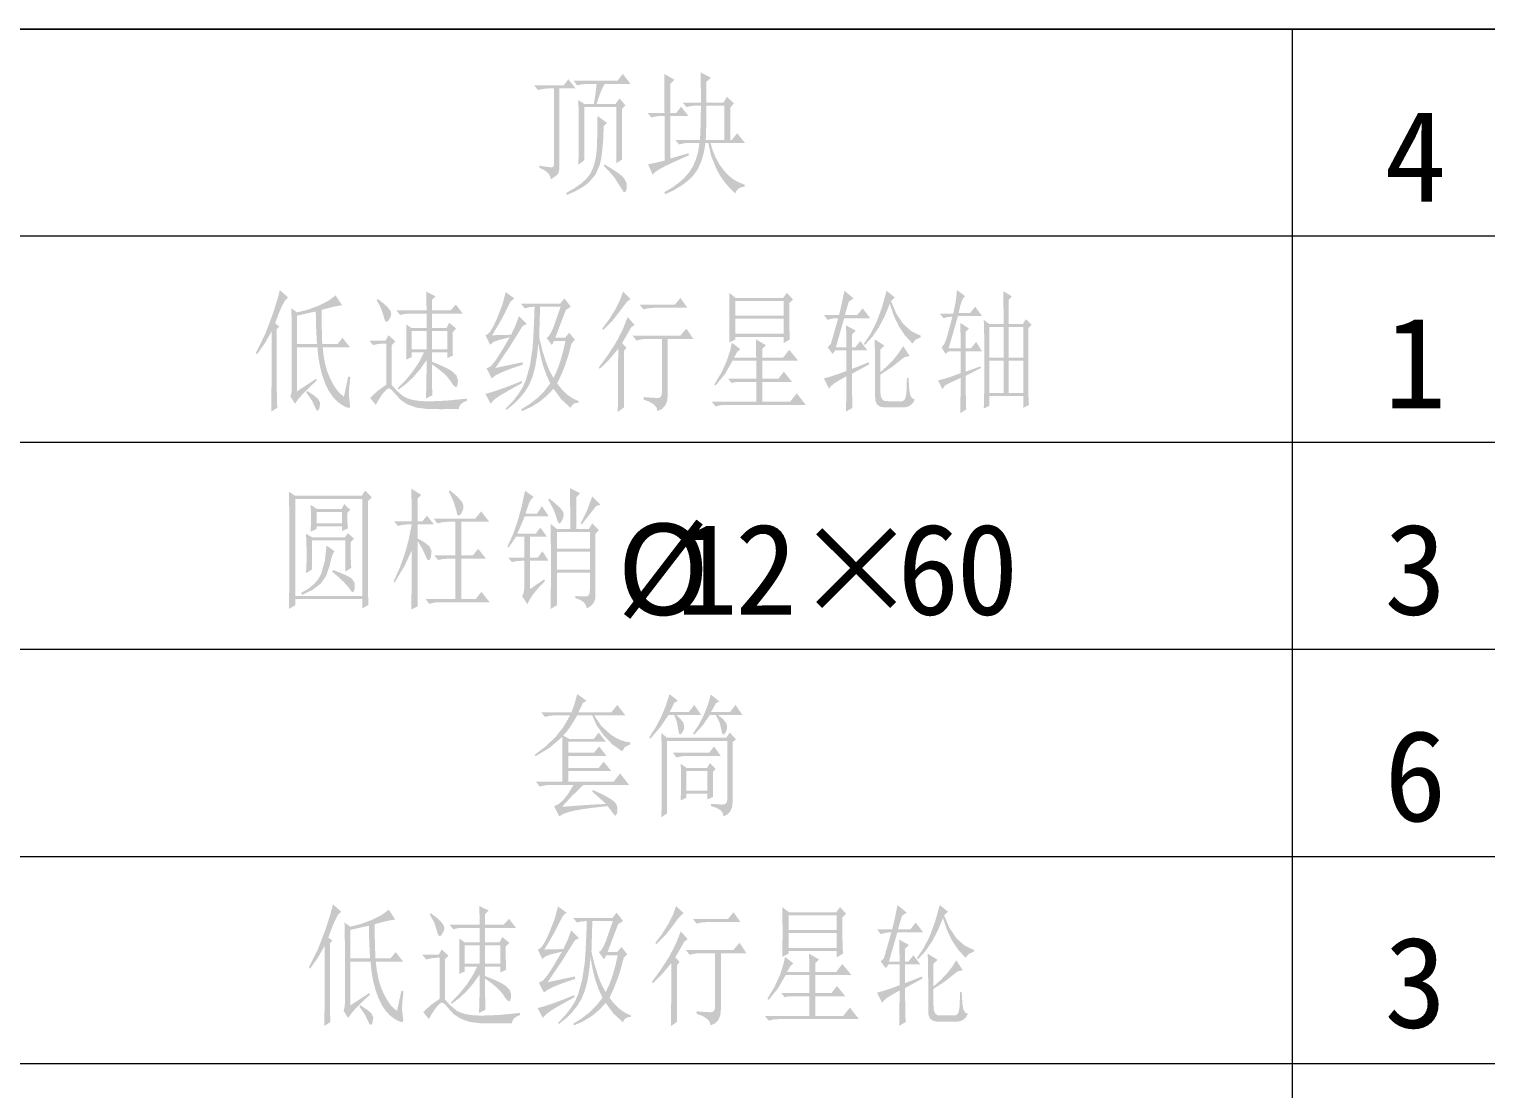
# Model space of a CAD drawing. Header units: millimetres. Extents: x -594 to 6367, y -2099 to 456.
# Drawn here: x 443.76 to 493.01, y -72.32 to -36.47 of the extents above; entities that cross this region are included whole.
import ezdxf

# ---------------------------------------------------------------- set-up
doc = ezdxf.new("R2010")
doc.units = ezdxf.units.MM
doc.layers.get('0').update_dxf_attribs({"lineweight": 35})
doc.styles.get("Standard").update_dxf_attribs({"font": 'txt.shx'})

msp = doc.modelspace()

# ---------------------------------------------------------------- hatches: boundary and pattern name
h = msp.add_hatch(color=0)
h.paths.add_polyline_path([(461.009, -41.165), (461.009, -41.094), (461.162, -41.119), (461.284, -41.136), (461.373, -41.146), (461.43, -41.149), (461.486, -41.125), (461.508, -41.048), (461.508, -38.482), (461.297, -38.482), (461.121, -38.498), (460.962, -38.537), (460.837, -38.381), (461.828, -38.381), (461.991, -38.17), (462.233, -38.482), (461.687, -38.482), (461.687, -41.149), (461.672, -41.285), (461.633, -41.375), (461.545, -41.456), (461.399, -41.554), (461.361, -41.433), (461.283, -41.327), (461.165, -41.237)])
h.paths.add_polyline_path([(462.327, -41.063), (462.337, -40.571), (462.342, -40.003), (462.337, -39.417), (462.327, -38.872), (462.537, -39.013), (462.849, -39.013), (462.907, -38.655), (462.943, -38.326), (462.623, -38.326), (462.444, -38.342), (462.288, -38.381), (462.163, -38.217), (463.652, -38.217), (463.831, -37.991), (464.089, -38.326), (463.223, -38.326), (463.162, -38.423), (463.095, -38.57), (463.022, -38.767), (462.943, -39.013), (463.574, -39.013), (463.722, -38.818), (463.917, -39.059), (463.8, -39.168), (463.8, -40.237), (463.801, -40.549), (463.808, -40.884), (463.613, -41.009), (463.613, -39.114), (462.529, -39.114), (462.529, -40.907)])
h.paths.add_polyline_path([(463.293, -39.644), (463.184, -39.761), (463.167, -40.194), (463.138, -40.555), (463.1, -40.845), (463.052, -41.063), (462.904, -41.397), (462.685, -41.656), (462.542, -41.77), (462.37, -41.879), (462.168, -41.984), (461.937, -42.085), (461.921, -42.014), (462.199, -41.853), (462.425, -41.695), (462.6, -41.536), (462.724, -41.375), (462.809, -41.2), (462.875, -41.001), (462.923, -40.779), (462.95, -40.533), (462.968, -39.995), (462.974, -39.41)])
h.paths.add_polyline_path([(463.208, -41.048), (463.452, -41.195), (463.645, -41.323), (463.788, -41.432), (463.878, -41.523), (463.958, -41.692), (463.956, -41.89), (463.929, -41.969), (463.893, -41.996), (463.85, -41.972), (463.8, -41.897), (463.559, -41.515), (463.395, -41.317), (463.184, -41.094)])
h = msp.add_hatch(color=0)
h.paths.add_polyline_path([(466.658, -39.059), (466.652, -39.652), (466.635, -40.221), (467.266, -40.221), (467.266, -39.059)])
h.paths.add_polyline_path([(466.471, -38.958), (466.47, -38.644), (466.466, -38.368), (466.461, -38.132), (466.455, -37.937), (466.814, -38.116), (466.658, -38.256), (466.658, -38.958), (467.235, -38.958), (467.352, -38.763), (467.586, -38.989), (467.461, -39.13), (467.461, -40.221), (467.516, -40.221), (467.695, -39.995), (467.96, -40.322), (466.791, -40.322), (466.871, -40.586), (466.972, -40.826), (467.093, -41.045), (467.235, -41.242), (467.389, -41.412), (467.558, -41.549), (467.743, -41.656), (467.944, -41.734), (467.944, -41.804), (467.829, -41.823), (467.739, -41.867), (467.674, -41.937), (467.633, -42.03), (467.435, -41.839), (467.263, -41.64), (467.116, -41.429), (466.993, -41.203), (466.813, -40.754), (466.72, -40.322), (466.627, -40.322), (466.565, -40.672), (466.475, -40.973), (466.355, -41.228), (466.206, -41.437), (466.02, -41.613), (465.802, -41.776), (465.552, -41.925), (465.27, -42.061), (465.231, -41.991), (465.484, -41.845), (465.707, -41.686), (465.9, -41.514), (466.065, -41.328), (466.197, -41.121), (466.3, -40.884), (466.376, -40.618), (466.424, -40.322), (466.065, -40.322), (465.886, -40.338), (465.73, -40.377), (465.605, -40.221), (466.44, -40.221), (466.461, -39.678), (466.471, -39.059), (466.315, -39.059), (466.139, -39.075), (465.98, -39.114), (465.855, -38.958)])
h.paths.add_polyline_path([(465.239, -39.309), (465.238, -38.854), (465.235, -38.483), (465.232, -38.196), (465.231, -37.991), (465.574, -38.186), (465.434, -38.326), (465.434, -39.309), (465.637, -39.309), (465.8, -39.098), (466.05, -39.41), (465.434, -39.41), (465.434, -40.853), (466.05, -40.673), (466.065, -40.743), (465.742, -40.885), (465.476, -41.007), (465.266, -41.107), (465.114, -41.188), (465.001, -41.255), (464.919, -41.316), (464.866, -41.369), (464.841, -41.414), (464.685, -41.048), (464.918, -41), (465.239, -40.923), (465.239, -39.41), (465.13, -39.41), (464.953, -39.426), (464.795, -39.465), (464.67, -39.309)])
h = msp.add_hatch(color=0)
h.paths.add_polyline_path([(454.399, -48.904), (454.547, -48.218), (454.617, -48.249), (454.592, -48.464), (454.576, -48.642), (454.569, -48.783), (454.57, -48.888), (454.609, -49.216), (454.6, -49.275), (454.549, -49.287), (454.454, -49.254), (454.313, -49.177), (454.156, -49.055), (454.011, -48.898), (453.881, -48.703), (453.767, -48.467), (453.671, -48.198), (453.594, -47.904), (453.537, -47.584), (453.502, -47.236), (452.816, -47.236), (452.816, -48.725), (453.456, -48.304), (453.487, -48.358), (453.23, -48.592), (453.02, -48.802), (452.858, -48.987), (452.746, -49.146), (452.59, -48.904), (452.625, -48.787), (452.637, -48.623), (452.637, -46.76), (452.632, -46.368), (452.621, -45.918), (452.816, -46.058), (453.173, -45.969), (453.541, -45.832), (453.871, -45.668), (454.118, -45.481), (454.337, -45.816), (454.095, -45.855), (453.913, -45.902), (453.643, -45.972), (453.648, -46.517), (453.666, -47.126), (454.181, -47.126), (454.352, -46.916), (454.602, -47.236), (453.682, -47.236), (453.717, -47.554), (453.774, -47.844), (453.854, -48.104), (453.955, -48.335), (454.061, -48.532), (454.171, -48.693), (454.283, -48.816)])
h.paths.add_polyline_path([(453.448, -46.027), (453.338, -46.049), (453.196, -46.08), (453.022, -46.119), (452.816, -46.167), (452.816, -47.126), (453.487, -47.126), (453.458, -46.565)])
h.paths.add_polyline_path([(453.151, -48.709), (453.38, -48.861), (453.533, -48.99), (453.597, -49.124), (453.572, -49.294), (453.537, -49.363), (453.502, -49.383), (453.467, -49.354), (453.432, -49.278), (453.321, -49.047), (453.128, -48.764)])
h.paths.add_polyline_path([(452.216, -46.534), (452.13, -46.62), (452.13, -48.655), (452.132, -48.944), (452.146, -49.286), (451.943, -49.411), (451.944, -49.107), (451.947, -48.862), (451.949, -48.677), (451.951, -48.553), (451.951, -46.705), (451.729, -47.097), (451.46, -47.477), (451.421, -47.43), (451.732, -46.799), (451.974, -46.167), (452.069, -45.876), (452.144, -45.635), (452.198, -45.444), (452.231, -45.302), (452.512, -45.551), (452.401, -45.662), (452.302, -45.848), (452.191, -46.107), (452.075, -46.425)])
h = msp.add_hatch(color=0)
h.paths.add_polyline_path([(476.876, -47.688), (476.876, -48.779), (477.375, -48.779), (477.375, -47.688)])
h.paths.add_polyline_path([(477.539, -48.779), (477.562, -49.185), (477.375, -49.286), (477.375, -48.881), (476.221, -48.881), (476.221, -49.216), (476.034, -49.31), (476.044, -49.003), (476.051, -48.645), (476.056, -48.237), (476.057, -47.781), (476.056, -47.33), (476.051, -46.933), (476.044, -46.593), (476.034, -46.308), (476.221, -46.448), (476.704, -46.448), (476.703, -46.081), (476.7, -45.775), (476.698, -45.528), (476.697, -45.341), (476.985, -45.512), (476.876, -45.637), (476.876, -46.448), (477.359, -46.448), (477.453, -46.284), (477.656, -46.479), (477.539, -46.588)])
h.paths.add_polyline_path([(476.221, -46.549), (476.221, -47.586), (476.704, -47.586), (476.704, -46.549)])
h.paths.add_polyline_path([(476.876, -46.549), (476.876, -47.586), (477.375, -47.586), (477.375, -46.549)])
h.paths.add_polyline_path([(476.221, -47.688), (476.221, -48.779), (476.704, -48.779), (476.704, -47.688)])
h.paths.add_polyline_path([(475.426, -48.202), (475.426, -48.589), (475.428, -48.906), (475.432, -49.156), (475.441, -49.341), (475.239, -49.465), (475.249, -48.825), (475.254, -48.273), (475.064, -48.359), (474.913, -48.43), (474.8, -48.487), (474.724, -48.53), (474.638, -48.655), (474.49, -48.358), (474.866, -48.254), (475.254, -48.109), (475.254, -47.376), (474.849, -47.376), (474.74, -47.462), (474.607, -47.236), (474.705, -47.118), (474.786, -46.9), (474.868, -46.596), (474.973, -46.199), (474.821, -46.214), (474.669, -46.253), (474.545, -46.097), (475.005, -46.097), (475.05, -45.858), (475.09, -45.661), (475.129, -45.302), (475.41, -45.512), (475.356, -45.547), (475.3, -45.653), (475.242, -45.828), (475.184, -46.074), (475.574, -46.074), (475.745, -45.863), (475.979, -46.183), (475.161, -46.183), (474.849, -47.267), (475.254, -47.267), (475.249, -46.809), (475.239, -46.409), (475.535, -46.604), (475.426, -46.705), (475.426, -47.267), (475.605, -47.267), (475.777, -47.056), (475.979, -47.376), (475.426, -47.376), (475.426, -48.062), (475.925, -47.883), (475.94, -47.937)])
h = msp.add_hatch(color=0)
h.paths.add_polyline_path([(456.688, -46.69), (456.688, -47.306), (457.194, -47.306), (457.194, -46.69)])
h.paths.add_polyline_path([(457.374, -46.69), (457.374, -47.306), (457.896, -47.306), (457.896, -46.69)])
h.paths.add_polyline_path([(457.374, -47.812), (457.376, -48.386), (457.389, -48.865), (457.171, -48.974), (457.181, -48.695), (457.188, -48.385), (457.193, -48.043), (457.194, -47.672), (456.977, -47.979), (456.745, -48.247), (456.5, -48.477), (456.243, -48.67), (456.22, -48.623), (456.508, -48.324), (456.752, -48.021), (456.952, -47.716), (457.109, -47.407), (456.688, -47.407), (456.688, -47.571), (456.508, -47.657), (456.508, -46.464), (456.688, -46.588), (457.194, -46.588), (457.194, -46.097), (456.633, -46.097), (456.457, -46.109), (456.298, -46.144), (456.173, -45.988), (457.194, -45.988), (457.189, -45.701), (457.179, -45.356), (457.498, -45.512), (457.374, -45.637), (457.374, -45.988), (458.005, -45.988), (458.185, -45.793), (458.418, -46.097), (457.374, -46.097), (457.374, -46.588), (457.865, -46.588), (457.958, -46.409), (458.2, -46.604), (458.075, -46.729), (458.076, -47.155), (458.083, -47.516), (457.896, -47.602), (457.896, -47.407), (457.374, -47.407), (457.374, -47.727), (457.587, -47.812), (457.77, -47.891), (457.923, -47.967), (458.044, -48.039), (458.202, -48.185), (458.255, -48.343), (458.247, -48.479), (458.216, -48.569), (458.184, -48.583), (458.136, -48.556), (458.073, -48.487), (457.997, -48.374), (457.897, -48.242), (457.759, -48.105), (457.584, -47.962)])
h.paths.add_polyline_path([(455.502, -45.637), (455.549, -45.606), (455.73, -45.745), (455.877, -45.879), (455.971, -46.002), (456.001, -46.113), (455.971, -46.223), (455.9, -46.339), (455.855, -46.378), (455.813, -46.367), (455.776, -46.305), (455.744, -46.191), (455.655, -45.917)])
h.paths.add_polyline_path([(456.017, -48.514), (456.188, -48.707), (456.399, -48.888), (456.538, -48.961), (456.722, -49.016), (456.951, -49.052), (457.225, -49.068), (457.851, -49.044), (458.559, -48.974), (458.559, -49.044), (458.44, -49.097), (458.355, -49.161), (458.303, -49.237), (458.286, -49.325), (457.974, -49.329), (457.694, -49.331), (457.445, -49.329), (457.225, -49.325), (456.845, -49.276), (456.547, -49.169), (456.315, -49.015), (456.142, -48.826), (456.012, -48.675), (455.923, -48.623), (455.883, -48.636), (455.831, -48.675), (455.769, -48.739), (455.697, -48.826), (455.568, -49.017), (455.479, -49.185), (455.284, -48.951), (455.529, -48.719), (455.838, -48.499), (455.838, -47.111), (455.721, -47.111), (455.541, -47.126), (455.385, -47.165), (455.253, -47.009), (455.806, -47.009), (455.908, -46.83), (456.142, -47.041), (456.017, -47.165)])
h = msp.add_hatch(color=0)
h.paths.add_polyline_path([(460.441, -47.828), (460.042, -47.962), (459.734, -48.084), (459.518, -48.193), (459.396, -48.288), (459.224, -47.953), (459.366, -47.878), (459.513, -47.703), (459.6, -47.57), (459.712, -47.392), (459.846, -47.169), (460.004, -46.9), (459.63, -46.994), (459.459, -47.057), (459.341, -47.15), (459.185, -46.83), (459.261, -46.798), (459.349, -46.699), (459.448, -46.534), (459.56, -46.3), (459.756, -45.801), (459.871, -45.372), (460.16, -45.583), (460.035, -45.692), (459.744, -46.267), (459.411, -46.83), (460.051, -46.814), (460.204, -46.493), (460.316, -46.183), (460.581, -46.448), (460.441, -46.518), (460.013, -47.207), (459.521, -47.937), (460.441, -47.742)])
h.paths.add_polyline_path([(459.185, -48.811), (459.403, -48.752), (459.682, -48.659), (460.023, -48.533), (460.425, -48.374), (460.425, -48.444), (460.156, -48.595), (459.935, -48.72), (459.762, -48.82), (459.638, -48.896), (459.462, -49.027), (459.357, -49.146)])
h.paths.add_polyline_path([(461.906, -45.972), (461.783, -46.29), (461.683, -46.552), (461.605, -46.761), (461.548, -46.916), (461.875, -46.916), (462.016, -46.744), (462.211, -46.986), (462.094, -47.111), (461.993, -47.493), (461.878, -47.844), (461.75, -48.166), (461.61, -48.46), (461.769, -48.664), (461.943, -48.833), (462.132, -48.965), (462.335, -49.06), (462.335, -49.115), (462.248, -49.117), (462.172, -49.148), (462.11, -49.204), (462.062, -49.286), (461.753, -49.003), (461.485, -48.639), (461.256, -48.883), (461.001, -49.09), (460.721, -49.261), (460.417, -49.395), (460.386, -49.341), (460.677, -49.159), (460.94, -48.953), (461.173, -48.72), (461.376, -48.46), (461.245, -48.173), (461.133, -47.851), (461.041, -47.491), (460.971, -47.095), (460.93, -47.525), (460.866, -47.902), (460.778, -48.227), (460.667, -48.499), (460.522, -48.736), (460.345, -48.957), (460.136, -49.163), (459.895, -49.356), (459.871, -49.31), (460.107, -49.065), (460.298, -48.824), (460.446, -48.586), (460.55, -48.35), (460.689, -47.851), (460.776, -47.282), (460.798, -46.966), (460.817, -46.625), (460.833, -46.258), (460.846, -45.863), (460.67, -45.879), (460.511, -45.918), (460.386, -45.762), (461.711, -45.762), (461.852, -45.583), (462.07, -45.863)])
h.paths.add_polyline_path([(461.033, -45.863), (461.002, -46.9), (461.11, -47.345), (461.226, -47.721), (461.351, -48.03), (461.485, -48.273), (461.602, -48.024), (461.709, -47.734), (461.804, -47.401), (461.891, -47.025), (461.501, -47.025), (461.431, -47.165), (461.251, -46.916), (461.306, -46.882), (461.364, -46.807), (461.426, -46.69), (461.493, -46.534), (461.727, -45.863)])
h = msp.add_hatch(color=0)
h.paths.add_polyline_path([(464.398, -45.793), (465.591, -45.793), (465.778, -45.567), (466.012, -45.902), (464.866, -45.902), (464.686, -45.918), (464.53, -45.957)])
h.paths.add_polyline_path([(464.53, -48.92), (464.697, -48.934), (464.834, -48.944), (464.943, -48.949), (465.021, -48.951), (465.078, -48.938), (465.12, -48.898), (465.145, -48.832), (465.154, -48.74), (465.154, -46.955), (464.624, -46.955), (464.447, -46.97), (464.289, -47.009), (464.164, -46.846), (465.77, -46.846), (465.98, -46.604), (466.214, -46.955), (465.349, -46.955), (465.349, -48.834), (465.331, -49.044), (465.267, -49.208), (465.156, -49.325), (464.998, -49.395), (464.969, -49.275), (464.881, -49.171), (464.735, -49.082), (464.53, -49.005)])
h.paths.add_polyline_path([(463.836, -45.356), (464.094, -45.606), (464.034, -45.643), (463.958, -45.717), (463.867, -45.83), (463.758, -45.98), (463.49, -46.325), (463.158, -46.659), (463.135, -46.604), (463.359, -46.305), (463.571, -45.965), (463.736, -45.637)])
h.paths.add_polyline_path([(463.868, -47.36), (463.868, -49.271), (463.657, -49.426), (463.66, -49.309), (463.663, -49.149), (463.665, -48.946), (463.668, -48.7), (463.67, -48.412), (463.671, -48.081), (463.672, -47.707), (463.673, -47.29), (463.355, -47.67), (463.049, -47.968), (463.018, -47.922), (463.305, -47.529), (463.587, -47.095), (463.822, -46.646), (463.992, -46.214), (464.226, -46.479), (464.109, -46.565), (463.94, -46.868), (463.805, -47.095), (463.953, -47.251)])
h = msp.add_hatch(color=0)
h.paths.add_polyline_path([(468.667, -47.165), (468.542, -47.29), (468.542, -47.586), (469.251, -47.586), (469.454, -47.321), (469.758, -47.688), (468.542, -47.688), (468.542, -48.304), (469.088, -48.304), (469.275, -48.062), (469.556, -48.413), (468.542, -48.413), (468.542, -49.076), (469.485, -49.076), (469.711, -48.795), (470.016, -49.185), (467.302, -49.185), (467.123, -49.197), (466.967, -49.239), (466.834, -49.076), (468.339, -49.076), (468.339, -48.413), (467.637, -48.413), (467.505, -48.444), (467.396, -48.304), (468.339, -48.304), (468.339, -47.688), (467.544, -47.688), (467.282, -48.144), (466.967, -48.53), (466.92, -48.499), (467.166, -48.089), (467.341, -47.703), (467.454, -47.359), (467.521, -47.08), (467.801, -47.306), (467.696, -47.393), (467.591, -47.586), (468.339, -47.586), (468.335, -47.258), (468.331, -46.97)])
h.paths.add_polyline_path([(467.637, -46.269), (467.637, -46.776), (469.267, -46.776), (469.267, -46.269)])
h.paths.add_polyline_path([(467.427, -45.395), (467.645, -45.567), (469.251, -45.567), (469.376, -45.395), (469.587, -45.622), (469.454, -45.746), (469.456, -46.131), (469.46, -46.464), (469.467, -46.744), (469.478, -46.97), (469.267, -47.095), (469.267, -46.885), (467.637, -46.885), (467.637, -46.97), (467.427, -47.08), (467.431, -46.716), (467.435, -46.253), (467.431, -45.786)])
h.paths.add_polyline_path([(467.637, -45.676), (467.637, -46.167), (469.267, -46.167), (469.267, -45.676)])
h = msp.add_hatch(color=0)
h.paths.add_polyline_path([(471.392, -47.236), (471.387, -46.833), (471.376, -46.495), (471.704, -46.674), (471.579, -46.799), (471.579, -47.236), (471.688, -47.236), (471.86, -47.025), (472.094, -47.337), (471.579, -47.337), (471.579, -47.968), (472.148, -47.742), (472.164, -47.812), (471.579, -48.132), (471.581, -48.753), (471.595, -49.286), (471.376, -49.411), (471.382, -49.069), (471.387, -48.756), (471.391, -48.472), (471.392, -48.218), (471.152, -48.35), (470.973, -48.464), (470.855, -48.56), (470.799, -48.639), (470.628, -48.288), (470.763, -48.255), (470.934, -48.201), (471.143, -48.129), (471.392, -48.039), (471.392, -47.337), (471.018, -47.337), (470.924, -47.462), (470.753, -47.236), (470.862, -47.126), (471.111, -46.253), (471.018, -46.253), (470.894, -46.269), (470.753, -46.308), (470.628, -46.144), (471.142, -46.144), (471.229, -45.776), (471.322, -45.325), (471.634, -45.583), (471.47, -45.692), (471.337, -46.144), (471.758, -46.144), (471.938, -45.918), (472.195, -46.253), (471.314, -46.253), (471.033, -47.236)])
h.paths.add_polyline_path([(473.029, -45.551), (472.897, -45.676), (473.082, -46.109), (473.312, -46.448), (473.585, -46.694), (473.902, -46.846), (473.902, -46.9), (473.733, -46.976), (473.622, -47.111), (473.372, -46.838), (473.161, -46.521), (472.989, -46.162), (472.858, -45.762), (472.682, -46.192), (472.482, -46.569), (472.258, -46.893), (472.008, -47.165), (471.984, -47.111), (472.208, -46.778), (472.413, -46.37), (472.593, -45.886), (472.749, -45.325)])
h.paths.add_polyline_path([(472.359, -47.883), (472.354, -47.386), (472.343, -46.97), (472.678, -47.181), (472.538, -47.306), (472.538, -48.078), (472.77, -47.873), (472.977, -47.658), (473.156, -47.432), (473.31, -47.197), (473.528, -47.532), (473.349, -47.571), (472.941, -47.896), (472.538, -48.163), (472.538, -48.725), (472.55, -48.886), (472.596, -48.995), (472.675, -49.053), (472.788, -49.06), (473.263, -49.06), (473.325, -49.042), (473.37, -48.988), (473.401, -48.896), (473.419, -48.764), (473.43, -48.489), (473.435, -48.273), (473.489, -48.273), (473.52, -48.725), (473.54, -48.83), (473.575, -48.912), (473.628, -48.97), (473.7, -49.005), (473.643, -49.114), (473.565, -49.194), (473.467, -49.246), (473.349, -49.271), (472.678, -49.271), (472.531, -49.246), (472.428, -49.172), (472.37, -49.05), (472.359, -48.881)])
h = msp.add_hatch(color=0)
h.paths.add_polyline_path([(453.274, -53.476), (453.284, -53.201), (453.289, -53.008), (453.284, -52.827), (453.274, -52.563), (453.476, -52.704), (454.326, -52.704), (454.404, -52.54), (454.615, -52.735), (454.513, -52.844), (454.519, -53.152), (454.537, -53.366), (454.334, -53.452), (454.334, -53.296), (453.476, -53.296), (453.476, -53.382)])
h.paths.add_polyline_path([(453.118, -53.546), (453.321, -53.663), (454.435, -53.663), (454.537, -53.522), (454.74, -53.717), (454.63, -53.826), (454.631, -54.126), (454.632, -54.371), (454.637, -54.562), (454.646, -54.7), (454.451, -54.824), (454.451, -53.772), (453.321, -53.772), (453.321, -54.754), (453.118, -54.879), (453.135, -54.512), (453.141, -54.185)])
h.paths.add_polyline_path([(453.812, -53.943), (454.085, -54.138), (454.039, -54.203), (453.997, -54.303), (453.957, -54.44), (453.921, -54.614), (453.804, -54.96), (453.617, -55.23), (453.342, -55.441), (452.985, -55.612), (452.954, -55.542), (453.194, -55.405), (453.387, -55.25), (453.533, -55.08), (453.632, -54.895), (453.754, -54.463)])
h.paths.add_polyline_path([(454.03, -54.77), (454.258, -54.858), (454.44, -54.936), (454.577, -55.005), (454.669, -55.066), (454.763, -55.208), (454.763, -55.401), (454.736, -55.491), (454.703, -55.525), (454.66, -55.506), (454.607, -55.433), (454.525, -55.32), (454.397, -55.181), (454.221, -55.016), (453.999, -54.824)])
h.paths.add_polyline_path([(453.476, -52.805), (453.476, -53.195), (454.334, -53.195), (454.334, -52.805)])
h.paths.add_polyline_path([(452.541, -56.088), (452.545, -55.742), (452.549, -55.472), (452.549, -52.719), (452.545, -52.466), (452.541, -52.119), (452.751, -52.259), (455.005, -52.259), (455.114, -52.088), (455.34, -52.314), (455.215, -52.439), (455.215, -55.417), (455.217, -55.653), (455.231, -55.947), (455.02, -56.072), (455.02, -55.752), (452.751, -55.752), (452.751, -55.963)])
h.paths.add_polyline_path([(452.751, -52.368), (452.751, -55.651), (455.02, -55.651), (455.02, -52.368)])
h = msp.add_hatch(color=0)
h.paths.add_polyline_path([(457.979, -52.072), (458.236, -52.289), (458.393, -52.47), (458.431, -52.555), (458.44, -52.645), (458.422, -52.742), (458.377, -52.844), (458.317, -52.918), (458.267, -52.93), (458.227, -52.877), (458.198, -52.758), (458.105, -52.447), (457.948, -52.119)])
h.paths.add_polyline_path([(457.434, -53.031), (458.837, -53.031), (459.04, -52.789), (459.313, -53.14), (458.369, -53.14), (458.369, -54.279), (458.759, -54.279), (458.938, -54.053), (459.203, -54.388), (458.369, -54.388), (458.369, -55.752), (458.853, -55.752), (459.048, -55.511), (459.328, -55.861), (457.621, -55.861), (457.444, -55.874), (457.285, -55.916), (457.161, -55.752), (458.166, -55.752), (458.166, -54.388), (457.917, -54.388), (457.741, -54.4), (457.582, -54.435), (457.457, -54.279), (458.166, -54.279), (458.166, -53.14), (457.886, -53.14), (457.71, -53.156), (457.558, -53.195)])
h.paths.add_polyline_path([(456.888, -53.787), (456.888, -54.231), (456.888, -54.627), (456.888, -54.975), (456.889, -55.275), (456.89, -55.527), (456.891, -55.733), (456.893, -55.891), (456.896, -56.002), (456.677, -56.103), (456.683, -55.697), (456.688, -55.228), (456.692, -54.698), (456.693, -54.107), (456.448, -54.634), (456.116, -55.191), (456.077, -55.16), (456.286, -54.698), (456.458, -54.222), (456.593, -53.732), (456.693, -53.226), (456.56, -53.226), (456.384, -53.242), (456.225, -53.281), (456.1, -53.125), (456.693, -53.125), (456.688, -52.557), (456.677, -52.018), (457.013, -52.228), (456.888, -52.353), (456.888, -53.125), (457.052, -53.125), (457.207, -52.93), (457.441, -53.226), (456.888, -53.226), (456.888, -53.702), (457.131, -53.841), (457.293, -53.975), (457.363, -54.133), (457.34, -54.333), (457.299, -54.42), (457.257, -54.444), (457.214, -54.408), (457.168, -54.31), (457.052, -54.052)])
h = msp.add_hatch(color=0)
h.paths.add_polyline_path([(462.053, -53.382), (462.046, -52.002), (462.381, -52.174), (462.256, -52.314), (462.256, -53.382), (462.685, -53.382), (462.794, -53.195), (463.02, -53.421), (462.903, -53.546), (462.903, -55.612), (462.893, -55.76), (462.841, -55.886), (462.748, -55.99), (462.615, -56.072), (462.573, -55.949), (462.493, -55.85), (462.377, -55.774), (462.225, -55.721), (462.225, -55.651), (462.418, -55.665), (462.576, -55.667), (462.637, -55.653), (462.681, -55.612), (462.707, -55.542), (462.716, -55.44), (462.716, -54.856), (461.601, -54.856), (461.601, -55.963), (461.391, -56.088), (461.392, -55.82), (461.395, -55.494), (461.397, -55.108), (461.398, -54.661), (461.397, -54.21), (461.395, -53.819), (461.392, -53.485), (461.391, -53.211), (461.601, -53.382)])
h.paths.add_polyline_path([(461.344, -52.353), (461.489, -52.47), (461.608, -52.574), (461.702, -52.665), (461.773, -52.743), (461.817, -52.822), (461.831, -52.907), (461.817, -53), (461.773, -53.101), (461.719, -53.177), (461.672, -53.194), (461.633, -53.151), (461.601, -53.047), (461.557, -52.905), (461.494, -52.748), (461.41, -52.574), (461.305, -52.384)])
h.paths.add_polyline_path([(462.794, -52.283), (463.075, -52.563), (462.927, -52.61), (462.443, -53.226), (462.404, -53.195), (462.62, -52.756)])
h.paths.add_polyline_path([(461.601, -53.491), (461.601, -54.053), (462.716, -54.053), (462.716, -53.491)])
h.paths.add_polyline_path([(461.601, -54.154), (461.601, -54.754), (462.716, -54.754), (462.716, -54.154)])
h.paths.add_polyline_path([(460.689, -55.417), (461.165, -55.09), (461.204, -55.136), (460.986, -55.365), (460.813, -55.572), (460.685, -55.76), (460.603, -55.932), (460.424, -55.651), (460.476, -55.555), (460.494, -55.401), (460.494, -54.458), (460.416, -54.458), (460.237, -54.47), (460.081, -54.505), (459.948, -54.349), (460.494, -54.349), (460.494, -53.647), (460.213, -53.647), (460.103, -53.819), (459.964, -54.014), (459.925, -53.982), (460.102, -53.601), (460.26, -53.158), (460.401, -52.654), (460.525, -52.088), (460.814, -52.298), (460.714, -52.404), (460.65, -52.532), (460.541, -52.86), (460.931, -52.86), (461.094, -52.61), (461.328, -52.961), (460.51, -52.961), (460.376, -53.283), (460.26, -53.546), (460.884, -53.546), (461.04, -53.335), (461.266, -53.647), (460.689, -53.647), (460.689, -54.349), (460.954, -54.349), (461.11, -54.138), (461.321, -54.458), (460.689, -54.458)])
h = msp.add_hatch(color=0)
h.dxf.hatch_style = 2
h.paths.add_polyline_path([(461.071, -59.585), (462.093, -59.585), (462.193, -59.309), (462.288, -58.969), (462.607, -59.195), (462.483, -59.265), (462.327, -59.585), (463.442, -59.585), (463.644, -59.335), (463.917, -59.686), (462.857, -59.686), (463.109, -60.055), (463.426, -60.341), (463.594, -60.449), (463.76, -60.528), (463.925, -60.578), (464.089, -60.599), (464.089, -60.669), (463.902, -60.756), (463.808, -60.903), (463.479, -60.675), (463.184, -60.365), (462.946, -60.026), (462.794, -59.686), (462.288, -59.686), (462.162, -59.904), (462.041, -60.091), (461.925, -60.247), (461.812, -60.372), (462.015, -60.482), (462.849, -60.482), (463.013, -60.271), (463.262, -60.583), (461.984, -60.583), (461.984, -60.949), (462.857, -60.949), (463.028, -60.739), (463.278, -61.059), (461.984, -61.059), (461.984, -61.464), (463.013, -61.464), (463.184, -61.254), (463.434, -61.565), (461.984, -61.565), (461.984, -61.932), (463.52, -61.932), (463.738, -61.651), (464.042, -62.041), (462.498, -62.041), (462.124, -62.4), (461.773, -62.782), (462.308, -62.741), (462.733, -62.712), (463.048, -62.694), (463.254, -62.688), (463.186, -62.618), (463.086, -62.524), (462.955, -62.407), (462.794, -62.267), (462.818, -62.213), (463.044, -62.315), (463.233, -62.409), (463.384, -62.495), (463.496, -62.571), (463.575, -62.646), (463.626, -62.731), (463.649, -62.828), (463.644, -62.938), (463.624, -63.027), (463.598, -63.073), (463.565, -63.077), (463.527, -63.039), (463.317, -62.758), (462.985, -62.794), (462.691, -62.829), (462.435, -62.867), (462.217, -62.906), (462.03, -62.95), (461.878, -62.999), (461.761, -63.052), (461.679, -63.109), (461.508, -62.758), (461.654, -62.692), (461.812, -62.556), (461.982, -62.339), (462.163, -62.041), (461.352, -62.041), (461.176, -62.057), (461.017, -62.096), (460.892, -61.932), (461.789, -61.932), (461.789, -60.411), (461.362, -60.778), (460.876, -61.074), (460.853, -61.02), (461.234, -60.727), (461.563, -60.411), (461.831, -60.066), (462.046, -59.686), (461.531, -59.686), (461.355, -59.702), (461.196, -59.741)])
h = msp.add_hatch(color=0)
h.paths.add_polyline_path([(465.98, -61.565), (465.98, -62.236), (466.689, -62.236), (466.689, -61.565)])
h.paths.add_polyline_path([(466.814, -62.688), (466.978, -62.69), (467.165, -62.704), (467.248, -62.702), (467.309, -62.674), (467.347, -62.617), (467.36, -62.532), (467.36, -60.552), (465.325, -60.552), (465.325, -63.008), (465.13, -63.133), (465.133, -63.075), (465.136, -62.985), (465.138, -62.862), (465.14, -62.706), (465.142, -62.517), (465.144, -62.295), (465.145, -62.04), (465.145, -61.753), (465.145, -61.463), (465.144, -61.204), (465.142, -60.976), (465.14, -60.777), (465.138, -60.609), (465.136, -60.471), (465.133, -60.363), (465.13, -60.287), (465.325, -60.443), (467.329, -60.443), (467.445, -60.271), (467.656, -60.497), (467.539, -60.599), (467.539, -62.657), (467.52, -62.809), (467.463, -62.936), (467.368, -63.036), (467.235, -63.109), (467.209, -62.991), (467.13, -62.893), (466.998, -62.815), (466.814, -62.758)])
h.paths.add_polyline_path([(465.52, -60.949), (466.752, -60.949), (466.915, -60.739), (467.141, -61.059), (465.98, -61.059), (465.803, -61.074), (465.644, -61.113)])
h.paths.add_polyline_path([(465.785, -62.563), (465.795, -62.278), (465.8, -61.893), (465.799, -61.699), (465.795, -61.538), (465.79, -61.413), (465.785, -61.324), (465.98, -61.464), (466.681, -61.464), (466.775, -61.3), (466.97, -61.495), (466.876, -61.604), (466.876, -62.181), (466.877, -62.299), (466.884, -62.446), (466.689, -62.532), (466.689, -62.337), (465.98, -62.337), (465.98, -62.478)])
h.paths.add_polyline_path([(465.41, -58.969), (465.691, -59.195), (465.566, -59.265), (465.501, -59.406), (465.418, -59.569), (466.065, -59.569), (466.245, -59.335), (466.479, -59.671), (465.644, -59.671), (465.767, -59.794), (465.855, -59.905), (465.902, -60.015), (465.902, -60.131), (465.863, -60.236), (465.8, -60.318), (465.767, -60.334), (465.738, -60.31), (465.715, -60.246), (465.699, -60.139), (465.653, -59.893), (465.566, -59.671), (465.379, -59.671), (465.097, -60.085), (464.756, -60.482), (464.724, -60.427), (464.941, -60.094), (465.122, -59.749), (465.275, -59.385)])
h.paths.add_polyline_path([(466.806, -58.985), (467.095, -59.219), (466.985, -59.265), (466.814, -59.569), (467.461, -59.569), (467.64, -59.335), (467.874, -59.671), (467.04, -59.671), (467.186, -59.788), (467.297, -59.905), (467.357, -60.026), (467.352, -60.146), (467.311, -60.256), (467.258, -60.326), (467.204, -60.326), (467.173, -60.232), (467.11, -59.959), (467.052, -59.824), (466.97, -59.671), (466.775, -59.671), (466.524, -60.035), (466.245, -60.341), (466.206, -60.302), (466.402, -60), (466.567, -59.679), (466.702, -59.34)])
h = msp.add_hatch(color=0)
h.paths.add_polyline_path([(456.195, -69.683), (456.344, -68.997), (456.414, -69.028), (456.389, -69.243), (456.373, -69.42), (456.365, -69.562), (456.367, -69.667), (456.406, -69.995), (456.397, -70.053), (456.346, -70.066), (456.25, -70.033), (456.11, -69.956), (455.952, -69.834), (455.808, -69.677), (455.678, -69.482), (455.564, -69.246), (455.468, -68.977), (455.39, -68.683), (455.334, -68.362), (455.299, -68.014), (454.613, -68.014), (454.613, -69.503), (455.252, -69.082), (455.283, -69.137), (455.026, -69.371), (454.816, -69.58), (454.655, -69.765), (454.542, -69.924), (454.387, -69.683), (454.422, -69.566), (454.433, -69.402), (454.433, -67.538), (454.428, -67.147), (454.418, -66.696), (454.613, -66.837), (454.969, -66.747), (455.338, -66.611), (455.667, -66.447), (455.915, -66.26), (456.133, -66.595), (455.891, -66.634), (455.709, -66.681), (455.439, -66.751), (455.445, -67.296), (455.463, -67.905), (455.977, -67.905), (456.149, -67.694), (456.398, -68.014), (455.478, -68.014), (455.513, -68.333), (455.571, -68.622), (455.65, -68.882), (455.751, -69.113), (455.858, -69.311), (455.967, -69.471), (456.08, -69.595)])
h.paths.add_polyline_path([(455.244, -66.806), (455.135, -66.828), (454.993, -66.858), (454.819, -66.898), (454.613, -66.946), (454.613, -67.905), (455.283, -67.905), (455.255, -67.344)])
h.paths.add_polyline_path([(454.948, -69.488), (455.177, -69.64), (455.33, -69.768), (455.393, -69.903), (455.369, -70.072), (455.334, -70.141), (455.299, -70.161), (455.264, -70.133), (455.229, -70.057), (455.117, -69.826), (454.925, -69.542)])
h.paths.add_polyline_path([(454.012, -67.312), (453.927, -67.398), (453.927, -69.433), (453.928, -69.723), (453.942, -70.065), (453.739, -70.189), (453.741, -69.885), (453.743, -69.641), (453.746, -69.456), (453.747, -69.332), (453.747, -67.484), (453.525, -67.876), (453.256, -68.256), (453.217, -68.209), (453.529, -67.577), (453.771, -66.946), (453.866, -66.655), (453.94, -66.414), (453.994, -66.222), (454.028, -66.08), (454.309, -66.33), (454.197, -66.44), (454.098, -66.626), (453.988, -66.885), (453.872, -67.203)])
h = msp.add_hatch(color=0)
h.paths.add_polyline_path([(458.484, -67.468), (458.484, -68.084), (458.991, -68.084), (458.991, -67.468)])
h.paths.add_polyline_path([(459.17, -67.468), (459.17, -68.084), (459.693, -68.084), (459.693, -67.468)])
h.paths.add_polyline_path([(459.17, -68.591), (459.172, -69.164), (459.186, -69.644), (458.967, -69.753), (458.978, -69.474), (458.985, -69.163), (458.989, -68.822), (458.991, -68.451), (458.773, -68.758), (458.541, -69.026), (458.297, -69.256), (458.04, -69.449), (458.016, -69.402), (458.304, -69.102), (458.548, -68.8), (458.749, -68.494), (458.905, -68.186), (458.484, -68.186), (458.484, -68.349), (458.305, -68.435), (458.305, -67.242), (458.484, -67.367), (458.991, -67.367), (458.991, -66.876), (458.429, -66.876), (458.253, -66.887), (458.094, -66.923), (457.969, -66.767), (458.991, -66.767), (458.986, -66.48), (458.975, -66.135), (459.295, -66.291), (459.17, -66.416), (459.17, -66.767), (459.802, -66.767), (459.981, -66.572), (460.215, -66.876), (459.17, -66.876), (459.17, -67.367), (459.661, -67.367), (459.755, -67.188), (459.997, -67.383), (459.872, -67.507), (459.873, -67.933), (459.88, -68.295), (459.693, -68.381), (459.693, -68.186), (459.17, -68.186), (459.17, -68.505), (459.383, -68.59), (459.567, -68.67), (459.719, -68.745), (459.841, -68.817), (459.999, -68.963), (460.051, -69.121), (460.043, -69.258), (460.012, -69.347), (459.98, -69.362), (459.932, -69.335), (459.87, -69.265), (459.794, -69.152), (459.693, -69.021), (459.555, -68.883), (459.381, -68.74)])
h.paths.add_polyline_path([(457.299, -66.416), (457.346, -66.385), (457.527, -66.524), (457.673, -66.657), (457.768, -66.78), (457.798, -66.891), (457.768, -67.001), (457.696, -67.117), (457.651, -67.157), (457.61, -67.146), (457.573, -67.083), (457.541, -66.969), (457.452, -66.695)])
h.paths.add_polyline_path([(457.813, -69.293), (457.984, -69.486), (458.195, -69.667), (458.334, -69.74), (458.518, -69.795), (458.747, -69.83), (459.022, -69.846), (459.648, -69.823), (460.355, -69.753), (460.355, -69.823), (460.237, -69.876), (460.152, -69.94), (460.1, -70.016), (460.082, -70.104), (459.771, -70.108), (459.491, -70.11), (459.241, -70.108), (459.022, -70.104), (458.642, -70.055), (458.344, -69.948), (458.112, -69.794), (457.938, -69.605), (457.809, -69.454), (457.72, -69.402), (457.679, -69.415), (457.627, -69.454), (457.565, -69.517), (457.494, -69.605), (457.364, -69.796), (457.275, -69.963), (457.081, -69.729), (457.325, -69.497), (457.634, -69.277), (457.634, -67.889), (457.517, -67.889), (457.338, -67.905), (457.182, -67.944), (457.049, -67.788), (457.603, -67.788), (457.704, -67.609), (457.938, -67.819), (457.813, -67.944)])
h = msp.add_hatch(color=0)
h.paths.add_polyline_path([(462.207, -68.607), (461.808, -68.741), (461.501, -68.863), (461.285, -68.972), (461.162, -69.067), (460.991, -68.731), (461.132, -68.656), (461.279, -68.482), (461.367, -68.349), (461.478, -68.171), (461.613, -67.948), (461.771, -67.679), (461.396, -67.772), (461.226, -67.836), (461.108, -67.928), (460.952, -67.609), (461.028, -67.576), (461.116, -67.478), (461.215, -67.313), (461.326, -67.078), (461.523, -66.579), (461.638, -66.151), (461.926, -66.361), (461.802, -66.47), (461.51, -67.045), (461.178, -67.609), (461.817, -67.593), (461.97, -67.271), (462.082, -66.962), (462.348, -67.227), (462.207, -67.297), (461.779, -67.986), (461.287, -68.716), (462.207, -68.521)])
h.paths.add_polyline_path([(460.952, -69.589), (461.17, -69.531), (461.449, -69.438), (461.79, -69.312), (462.192, -69.152), (462.192, -69.223), (461.923, -69.373), (461.701, -69.498), (461.528, -69.599), (461.404, -69.675), (461.229, -69.805), (461.123, -69.924)])
h.paths.add_polyline_path([(463.673, -66.751), (463.55, -67.068), (463.45, -67.331), (463.371, -67.539), (463.314, -67.694), (463.642, -67.694), (463.782, -67.523), (463.977, -67.765), (463.86, -67.889), (463.759, -68.271), (463.645, -68.622), (463.517, -68.944), (463.377, -69.238), (463.536, -69.443), (463.71, -69.612), (463.899, -69.744), (464.102, -69.839), (464.102, -69.893), (464.014, -69.896), (463.939, -69.926), (463.877, -69.983), (463.829, -70.065), (463.52, -69.782), (463.252, -69.418), (463.023, -69.662), (462.768, -69.869), (462.488, -70.039), (462.184, -70.174), (462.153, -70.119), (462.443, -69.938), (462.706, -69.731), (462.94, -69.499), (463.143, -69.238), (463.011, -68.952), (462.899, -68.629), (462.807, -68.27), (462.737, -67.874), (462.696, -68.304), (462.632, -68.681), (462.544, -69.005), (462.433, -69.277), (462.289, -69.514), (462.112, -69.735), (461.903, -69.942), (461.661, -70.135), (461.638, -70.088), (461.873, -69.844), (462.065, -69.603), (462.213, -69.364), (462.316, -69.129), (462.456, -68.63), (462.542, -68.061), (462.564, -67.745), (462.583, -67.404), (462.599, -67.037), (462.613, -66.642), (462.436, -66.657), (462.277, -66.696), (462.153, -66.54), (463.478, -66.54), (463.618, -66.361), (463.837, -66.642)])
h.paths.add_polyline_path([(462.8, -66.642), (462.769, -67.679), (462.877, -68.124), (462.993, -68.499), (463.117, -68.808), (463.252, -69.051), (463.369, -68.802), (463.475, -68.512), (463.571, -68.179), (463.657, -67.804), (463.268, -67.804), (463.197, -67.944), (463.018, -67.694), (463.072, -67.661), (463.13, -67.585), (463.192, -67.469), (463.26, -67.312), (463.494, -66.642)])
h = msp.add_hatch(color=0)
h.paths.add_polyline_path([(466.194, -66.572), (467.387, -66.572), (467.574, -66.346), (467.808, -66.681), (466.662, -66.681), (466.483, -66.696), (466.327, -66.735)])
h.paths.add_polyline_path([(466.327, -69.698), (466.493, -69.713), (466.631, -69.723), (466.739, -69.728), (466.818, -69.729), (466.875, -69.716), (466.916, -69.677), (466.942, -69.611), (466.95, -69.519), (466.95, -67.733), (466.42, -67.733), (466.244, -67.749), (466.085, -67.788), (465.96, -67.624), (467.566, -67.624), (467.777, -67.383), (468.011, -67.733), (467.145, -67.733), (467.145, -69.612), (467.128, -69.823), (467.064, -69.987), (466.952, -70.104), (466.795, -70.174), (466.765, -70.054), (466.678, -69.95), (466.531, -69.86), (466.327, -69.784)])
h.paths.add_polyline_path([(465.633, -66.135), (465.89, -66.385), (465.83, -66.421), (465.755, -66.496), (465.663, -66.608), (465.555, -66.759), (465.287, -67.104), (464.954, -67.437), (464.931, -67.383), (465.155, -67.083), (465.368, -66.743), (465.532, -66.416)])
h.paths.add_polyline_path([(465.664, -68.139), (465.664, -70.049), (465.453, -70.205), (465.456, -70.087), (465.459, -69.927), (465.462, -69.724), (465.464, -69.479), (465.466, -69.191), (465.468, -68.86), (465.469, -68.486), (465.469, -68.069), (465.151, -68.449), (464.845, -68.747), (464.814, -68.7), (465.102, -68.307), (465.383, -67.874), (465.618, -67.424), (465.789, -66.993), (466.023, -67.258), (465.906, -67.344), (465.736, -67.647), (465.602, -67.874), (465.75, -68.03)])
h = msp.add_hatch(color=0)
h.paths.add_polyline_path([(470.463, -67.944), (470.338, -68.069), (470.338, -68.365), (471.048, -68.365), (471.251, -68.1), (471.555, -68.466), (470.338, -68.466), (470.338, -69.082), (470.884, -69.082), (471.071, -68.841), (471.352, -69.191), (470.338, -69.191), (470.338, -69.854), (471.282, -69.854), (471.508, -69.573), (471.812, -69.963), (469.099, -69.963), (468.919, -69.976), (468.763, -70.018), (468.631, -69.854), (470.136, -69.854), (470.136, -69.191), (469.434, -69.191), (469.301, -69.223), (469.192, -69.082), (470.136, -69.082), (470.136, -68.466), (469.34, -68.466), (469.078, -68.922), (468.763, -69.308), (468.717, -69.277), (468.962, -68.868), (469.138, -68.482), (469.251, -68.138), (469.317, -67.858), (469.598, -68.084), (469.492, -68.172), (469.387, -68.365), (470.136, -68.365), (470.132, -68.037), (470.128, -67.749)])
h.paths.add_polyline_path([(469.434, -67.047), (469.434, -67.554), (471.064, -67.554), (471.064, -67.047)])
h.paths.add_polyline_path([(469.223, -66.174), (469.442, -66.346), (471.048, -66.346), (471.173, -66.174), (471.383, -66.4), (471.251, -66.525), (471.252, -66.909), (471.256, -67.242), (471.264, -67.523), (471.274, -67.749), (471.064, -67.874), (471.064, -67.663), (469.434, -67.663), (469.434, -67.749), (469.223, -67.858), (469.227, -67.495), (469.231, -67.032), (469.227, -66.565)])
h.paths.add_polyline_path([(469.434, -66.455), (469.434, -66.946), (471.064, -66.946), (471.064, -66.455)])
h = msp.add_hatch(color=0)
h.paths.add_polyline_path([(473.188, -68.014), (473.183, -67.612), (473.173, -67.273), (473.5, -67.453), (473.375, -67.577), (473.375, -68.014), (473.485, -68.014), (473.656, -67.804), (473.89, -68.115), (473.375, -68.115), (473.375, -68.747), (473.945, -68.521), (473.96, -68.591), (473.375, -68.911), (473.377, -69.532), (473.391, -70.065), (473.173, -70.189), (473.178, -69.847), (473.183, -69.535), (473.187, -69.251), (473.188, -68.997), (472.949, -69.128), (472.769, -69.242), (472.651, -69.339), (472.596, -69.418), (472.424, -69.067), (472.559, -69.033), (472.73, -68.98), (472.94, -68.908), (473.188, -68.817), (473.188, -68.115), (472.814, -68.115), (472.721, -68.24), (472.549, -68.014), (472.658, -67.905), (472.908, -67.032), (472.814, -67.032), (472.69, -67.047), (472.549, -67.086), (472.424, -66.923), (472.939, -66.923), (473.026, -66.554), (473.118, -66.104), (473.43, -66.361), (473.266, -66.47), (473.134, -66.923), (473.555, -66.923), (473.734, -66.696), (473.991, -67.032), (473.11, -67.032), (472.83, -68.014)])
h.paths.add_polyline_path([(474.826, -66.33), (474.693, -66.455), (474.879, -66.887), (475.108, -67.227), (475.382, -67.472), (475.699, -67.624), (475.699, -67.679), (475.529, -67.755), (475.418, -67.889), (475.168, -67.616), (474.957, -67.3), (474.786, -66.941), (474.654, -66.54), (474.479, -66.97), (474.279, -67.347), (474.054, -67.672), (473.804, -67.944), (473.781, -67.889), (474.004, -67.557), (474.21, -67.149), (474.389, -66.664), (474.545, -66.104)])
h.paths.add_polyline_path([(474.155, -68.661), (474.15, -68.164), (474.14, -67.749), (474.475, -67.96), (474.334, -68.084), (474.334, -68.856), (474.567, -68.652), (474.773, -68.436), (474.953, -68.21), (475.106, -67.975), (475.325, -68.31), (475.145, -68.349), (474.737, -68.675), (474.334, -68.942), (474.334, -69.503), (474.346, -69.664), (474.392, -69.773), (474.472, -69.831), (474.584, -69.839), (475.06, -69.839), (475.121, -69.821), (475.167, -69.766), (475.198, -69.674), (475.216, -69.542), (475.226, -69.267), (475.231, -69.051), (475.286, -69.051), (475.317, -69.503), (475.336, -69.609), (475.371, -69.69), (475.424, -69.749), (475.496, -69.784), (475.439, -69.892), (475.362, -69.972), (475.264, -70.024), (475.145, -70.049), (474.475, -70.049), (474.327, -70.024), (474.224, -69.951), (474.167, -69.829), (474.155, -69.659)])

# ---------------------------------------------------------------- linework, layer by layer
at = {"color": 0, "lineweight": 0}
for points in [[(394.499, -36.475), (574.47, -36.475)], [(574.5, -36.475), (394.499, -36.475)], [(486.476, -43.481), (486.476, -36.475)], [(574.5, -43.481), (394.499, -43.481)], [(574.5, -43.481), (394.499, -43.481)], [(486.476, -50.457), (486.476, -43.481)], [(574.5, -50.457), (394.499, -50.457)], [(574.5, -50.457), (394.499, -50.457)], [(486.476, -57.463), (486.476, -50.457)], [(574.5, -57.463), (394.499, -57.463)], [(574.5, -57.463), (394.499, -57.463)], [(486.476, -64.469), (486.476, -57.463)], [(574.5, -64.469), (394.499, -64.469)], [(574.5, -64.469), (394.499, -64.469)], [(486.476, -71.475), (486.476, -64.469)], [(574.5, -71.475), (394.499, -71.475)], [(574.5, -71.475), (394.499, -71.475)], [(486.476, -78.481), (486.476, -71.475)]]:
    msp.add_lwpolyline(points, dxfattribs=at)

# ---------------------------------------------------------------- texts
at = {"color": 0, "char_height": 3.08601, "attachment_point": 1}
for s, insert in [('{\\fSimSun|b0|i0|c0;4}', (489.579, -39.227)), ('{\\fSimSun|b0|i0|c0;1}', (489.579, -46.213)), ('{\\fSimSun|b0|i0|c0;Ø}', (463.631, -53.199)), ('{\\fSimSun|b0|i0|c0;1}', (465.627, -53.199)), ('{\\fSimSun|b0|i0|c0;2}', (467.623, -53.199)), ('{\\fSimSun|b0|i0|c0;×}', (469.619, -53.199)), ('{\\fSimSun|b0|i0|c0;6}', (473.112, -53.199)), ('{\\fSimSun|b0|i0|c0;0}', (475.108, -53.199)), ('{\\fSimSun|b0|i0|c0;3}', (489.579, -53.199)), ('{\\fSimSun|b0|i0|c0;6}', (489.579, -60.185)), ('{\\fSimSun|b0|i0|c0;3}', (489.579, -67.171))]:
    msp.add_mtext(s, dxfattribs=dict(at, insert=insert))

doc.saveas('drawing.dxf')
